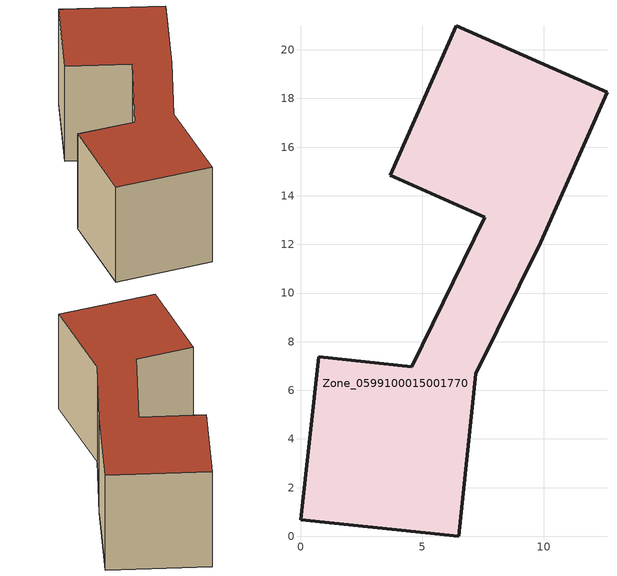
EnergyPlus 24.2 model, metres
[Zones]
Zone_0599100015001770
 floor ground (C_G): 7.21,6.69 6.51,0 0,0.68 0.75,7.38 4.57,6.97 7.57,13.12 3.68,14.85 6.41,20.99 12.6,18.25 9.87,12.1 z0.89
 wall outside (C_F): 12.6,18.25 6.41,20.99 3.68,14.85 7.57,13.12 4.57,6.97 0.75,7.38 0,0.68 6.51,0 7.21,6.69 9.87,12.1 12.6,18.25 z0.89:7.97
 roof outside (C_R): 9.87,12.1 12.6,18.25 6.41,20.99 3.68,14.85 7.57,13.12 4.57,6.97 0.75,7.38 0,0.68 6.51,0 7.21,6.69 z7.97
[BUILDING]
Pand.0599100015001770: North Axis=0; Terrain=City; Loads Convergence Tolerance Value=0.04; Temperature Convergence Tolerance Value=0.4; Solar Distribution=FullExterior; Maximum Number of Warmup Days=25; Minimum Number of Warmup Days=1
[Site:Location]
Rotterdam.The.Hague.AP_ZH_NLD Design_Conditions: Latitude=51.96; Longitude=4.45; Time Zone=1; Elevation=-4.5
[SITE:GROUNDTEMPERATURE:BUILDINGSURFACE]
18, 18, 18, 18, 18, 18, 18, 18, 18, 18, 18, 18
[MATERIAL] Thermal Absorptance=0.9; Solar Absorptance=0.7; Visible Absorptance=0.7
Name | Roughness | Thickness | Conductivity | Density | Specific Heat
G.TC.1946-1964 | MediumSmooth | 0.15 | 1 | 540 | 1210
F.TC.1946-1964 | Rough | 0.3 | 0.857143 | 1920 | 840
R.TC.1946-1964 | MediumRough | 0.2 | 0.235294 | 1500 | 1000
[CONSTRUCTION]
C_G: G.TC.1946-1964
C_F: F.TC.1946-1964
C_R: R.TC.1946-1964
[ZONE]
Zone_0599100015001770: Type=1; Multiplier=1; Ceiling Height=Autocalculate; Volume=Autocalculate; Floor Area=autocalculate; Part of Total Floor Area=Yes
[ZONEINFILTRATION:DESIGNFLOWRATE]
Infil_Zone_0599100015001770: Zone or ZoneList or Space or SpaceList=Zone_0599100015001770; Schedule=AlwaysOn; Design Flow Rate Calculation Method=Flow/Area; Flow Rate per Floor Area=0.003; Constant Term Coefficient=1; Temperature Term Coefficient=0; Velocity Term Coefficient=0; Velocity Squared Term Coefficient=0
[HVACTEMPLATE:ZONE:IDEALLOADSAIRSYSTEM]
Zone_0599100015001770: Maximum Heating Supply Air Temperature=50; Minimum Cooling Supply Air Temperature=13; Maximum Heating Supply Air Humidity Ratio=0.0156; Minimum Cooling Supply Air Humidity Ratio=0.0077; Heating Limit=NoLimit; Cooling Limit=NoLimit; Dehumidification Control Type=ConstantSensibleHeatRatio; Cooling Sensible Heat Ratio=0.7; Dehumidification Setpoint=60; Humidification Control Type=None; Humidification Setpoint=30; Outdoor Air Method=None; Outdoor Air Flow Rate per Person=0.00944; Outdoor Air Flow Rate per Zone Floor Area=0; Outdoor Air Flow Rate per Zone=0; Demand Controlled Ventilation Type=None; Outdoor Air Economizer Type=NoEconomizer; Heat Recovery Type=None; Sensible Heat Recovery Effectiveness=0.7; Latent Heat Recovery Effectiveness=0.65
[ZONECONTROL:THERMOSTAT]
ThermostatControl_Zone_0599100015001770: Zone or ZoneList=Zone_0599100015001770; Control Type Schedule=DualSetpointControlType; Control 1=Thermostat_Zone_0599100015001770; Temperature Difference Between Cutout And Setpoint=0
[THERMOSTATSETPOINT:DUALSETPOINT]
Thermostat_Zone_0599100015001770: Heating Setpoint Temperature Schedule=HeatingSetpoint_Zone_0599100015001770; Cooling Setpoint Temperature Schedule=CoolingSetpoint_Zone_0599100015001770
[SCHEDULE:COMPACT]
HeatingSetpoint_Zone_0599100015001770: Through: 12/31, For: AllDays, Until: 24:00, 21
CoolingSetpoint_Zone_0599100015001770: Through: 12/31, For: AllDays, Until: 24:00, 24
DualSetpointControlType: Through: 12/31, For: AllDays, Until: 24:00, 4
AlwaysOn: Through: 12/31, For: AllDays, Until: 24:00, 1
